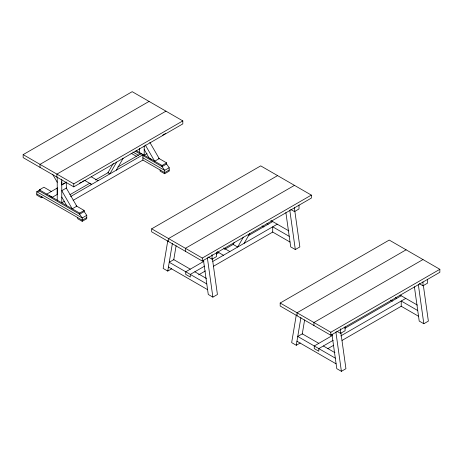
<?xml version="1.0" encoding="UTF-8"?>
<svg xmlns="http://www.w3.org/2000/svg" width="463" height="463" viewBox="0 0 463 463"><rect width="100%" height="100%" fill="white"/><g stroke="black" fill="none" stroke-linecap="round" stroke-linejoin="round"><path stroke-width="0.69" d="M57.227 188.076L57.227 194.431L52.267 197.296L49.512 195.704M66.695 182.046L61.77 184.882L61.77 181.704M167.791 240.662L163.144 268.413L167.756 271.081L171.732 268.783M167.756 271.081L172.404 243.33M173.735 259.917L176.114 245.685M296.308 314.863L291.661 342.614L296.274 345.276L300.25 342.979M296.274 345.276L300.921 317.525M302.246 334.112L304.631 319.881M113.313 163.422L107.92 172.768L109.864 173.891L116.699 162.056M116.288 170.181L123.123 158.346M234.214 242.56L233.144 244.418L237.687 247.039L243.405 237.131M244.111 243.33L249.835 233.421M23.15 154.63L132.192 91.674L182.821 120.901L182.821 123.899L73.779 186.855L23.15 157.628L23.15 154.63L73.779 183.857L182.821 120.901M149.069 101.414L40.026 164.371L40.026 167.369M165.945 111.161L56.903 174.117L56.903 177.115M76.111 205.815L84.162 210.462L84.162 211.591L86.76 215.336L86.76 218.71L82.217 221.331L82.217 217.957L79.619 214.213L39.378 190.976L39.378 189.853L43.921 187.231L51.347 191.52M40.756 189.431L36.78 191.728L36.78 195.102L41.323 197.724L42.457 197.07M61.77 184.882L66.313 182.26M46.757 194.119L57.458 187.937M79.619 183.111L81.32 182.127M82.46 181.467L83.595 180.813M162.617 135.19L165.459 133.552M69.919 194.703L89.863 183.192M95.471 179.951L108.556 172.398M117.903 167.004L140.955 153.693L142.905 154.816L142.905 160.065L73.113 200.352M70.625 196.549L142.905 154.816M64.612 201.145L61.77 202.782L61.77 179.164M147.043 153.554L144.201 155.192L144.201 145.914M39.378 189.853L79.619 213.09L84.162 210.462M136.047 150.487L162.05 165.494L166.593 162.872L166.593 163.995L169.192 167.745L169.192 171.119L164.649 173.741L160.105 171.119L160.105 169.99M84.162 211.591L79.619 214.213L79.619 213.09M166.593 163.995L162.05 166.622L142.859 155.539M86.76 215.336L82.217 217.957L36.78 191.728L39.378 190.976M169.192 167.745L164.649 170.367L142.864 157.79M86.76 217.587L82.217 220.209L36.78 193.974M169.192 169.99L164.649 172.618L142.864 160.042M151.667 228.826L260.71 165.87L311.333 195.102L311.333 198.1L202.29 261.051L151.667 231.824L151.667 228.826L202.29 258.053L311.333 195.102M277.586 175.616L168.538 238.567L168.538 241.564M294.462 185.356L185.414 248.313L185.414 251.311M203.888 261.311L185.738 271.787L185.738 274.409L190.287 277.03L190.287 274.409L204.675 266.098M216.4 254.083L218.906 252.642M224.538 249.389L233.294 244.331M248.313 235.661L272.713 221.574M208.286 257.017L212.031 259.182L216.574 256.554L216.574 252.624M290.718 209.426L294.462 211.591L299.005 208.963L299.005 205.028M212.812 261.404L277.262 224.196M198.569 274.872L205.422 270.919M213.518 266.242L272.713 232.061L272.713 226.818L289.219 236.344M203.448 260.142L208.269 294.468L212.882 297.13L217.425 294.509L212.407 258.753M285.879 212.552L290.7 246.877L295.313 249.54L299.856 246.918L294.838 211.163M280.179 303.022L389.221 240.066L439.85 269.298L439.85 272.296L330.808 335.253L280.179 306.02L280.179 303.022L330.808 332.255L439.85 269.298M406.097 249.812L297.055 312.768L297.055 315.766M422.974 259.552L313.931 322.508L313.931 325.506M332.399 335.507L314.255 345.983L314.255 348.604L318.799 351.232L318.799 348.604L333.192 340.299M344.918 328.284L401.23 295.77M336.798 331.219L340.542 333.377L345.085 330.756L345.085 326.82M419.229 283.622L422.974 285.787L427.517 283.165L427.517 279.23M340.699 335.964L405.773 298.392M327.706 348.714L333.314 345.473M342.035 340.438L401.23 306.263L401.23 301.014L417.736 310.546M331.965 334.338L336.78 368.664L341.393 371.326L345.936 368.704L340.918 332.949M414.397 286.747L419.212 321.073L423.824 323.735L428.368 321.114L423.35 285.358M270.884 220.515L288.871 230.898M400.009 295.064L417.389 305.1M158.543 158.224L166.593 162.872M266.948 223.49L268.17 224.196M395.466 297.686L396.687 298.392M151.91 159.642L149.161 158.057L144.201 149.468M135.428 151.251L140.382 154.11M262.052 225.909L263.916 226.986M272.62 232.009L290.023 242.056M390.569 300.105L392.433 301.181M401.132 306.205L418.535 316.252M132.904 152.043L138.506 155.279M131.035 153.212L136.637 156.448M223.641 247.971L229.856 251.559M91.153 176.727L98.052 180.709M217.216 251.681L223.432 255.269M89.677 183.296L91.628 184.419L84.729 180.437M190.287 269.165L173.781 259.633L169.238 262.255L206.787 283.941M194.83 271.787L206.44 278.489M318.799 343.361L302.293 333.829L297.75 336.456L335.305 358.136M323.342 345.983L334.957 352.69M168.434 267.041L207.592 289.647M296.951 341.237L336.103 363.843M82.217 221.331L77.674 218.71L77.674 217.587M149.827 142.355L159.208 158.612L154.665 161.234L145.284 144.983M52.533 174.14L57.227 182.266M61.77 197.059L66.73 205.647M418.309 284.404L423.824 323.735M335.878 331.994L341.393 371.326M289.792 210.208L295.313 249.54M207.36 257.798L212.882 297.13M422.974 281.851L422.974 285.787M340.542 328.788L340.542 333.377M330.808 332.255L330.808 335.253M294.462 207.655L294.462 211.591M212.031 254.586L212.031 259.182M202.29 258.053L202.29 261.051M164.649 173.741L164.649 170.367L162.05 166.622L162.05 165.494M139.658 148.287L139.658 152.57M73.779 183.857L73.779 186.855M66.313 182.312L66.313 188.736M57.227 177.179L57.227 200.161M41.323 196.601L41.323 197.724M66.313 188.071L61.77 190.698L72.234 208.825L76.777 206.203L66.313 188.071"/></g></svg>
